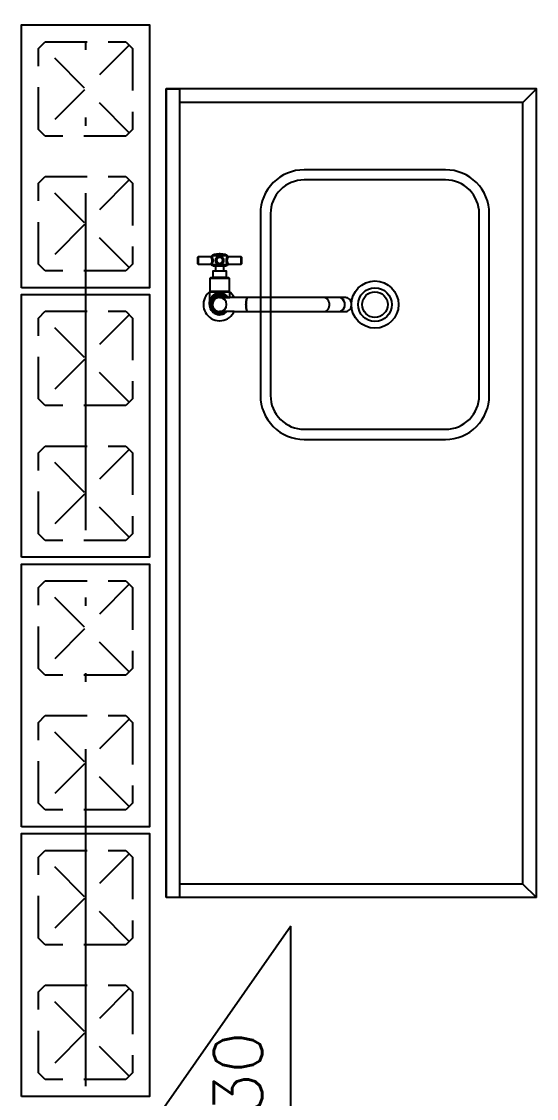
# Model space of a CAD drawing. Extents: x -14651 to 11095, y -4567 to -1290.
# Drawn here: x 854.5 to 931, y -3903.9 to -3744.1 of the extents above; entities that cross this region are included whole.
import ezdxf
from ezdxf.enums import TextEntityAlignment as Align

# ---------------------------------------------------------------- set-up
doc = ezdxf.new("R2010")
doc.units = 0
doc.header["$LTSCALE"] = 25
doc.linetypes.add('DASHED2', pattern=[0.375, 0.25, -0.125])
doc.linetypes.add('ESTILO_TQS_0004', pattern=[3.3, 2, -0.4, 0.05, -0.4, 0.05, -0.4])
for name, color, linetype in [('203', 1, 'DASHED2'), ('241', 2, 'Continuous'), ('247', 50, 'Continuous'), ('COTA', 1, 'Continuous'), ('EIXOS', 1, 'ESTILO_TQS_0004'), ('PROJ', 252, 'Continuous')]:
    doc.layers.add(name, color=color, linetype=linetype)
doc.styles.add('COTA', font='romans.shx')

# ---------------------------------------------------------------- blocks, each defined once
blk = doc.blocks.new('P4020')
blk.add_lwpolyline([(-19.5, -9.5), (19.5, -9.5), (19.5, 9.5), (-19.5, 9.5), (-19.5, -9.5)])
at = {"color": 1, "linetype": 'DASHED2'}
for points in [[(-17, -6), (-16, -7), (-4, -7), (-3, -6), (-3, 6), (-4, 7), (-16, 7), (-17, 6), (-17, -6)], [(3, -6), (4, -7), (16, -7), (17, -6), (17, 6), (16, 7), (4, 7), (3, 6), (3, -6)]]:
    blk.add_lwpolyline(points, dxfattribs=at)
at = {"layer": '203', "color": 253}
for p, q in [((-16.5, 6.5), (-3.5, -6.5)), ((-3.5, 6.5), (-16.5, -6.5)), ((16.5, 6.5), (3.5, -6.5)), ((3.5, 6.5), (16.5, -6.5))]:
    blk.add_line(p, q, dxfattribs=at)
blk = doc.blocks.new('_IDNPAR_2')
at = {"color": 3}
blk.add_lwpolyline([(1, -0.7), (0, 0), (-1, -0.7)], close=True, dxfattribs=at)
blk.add_circle((0, 0), 0.05, dxfattribs=at)
at = {"layer": '247', "color": 2, "style": 'COTA', "flags": 8}
blk.add_attdef('ID', text='', height=0.24, dxfattribs=at).set_placement((0, -0.4383), align=Align.MIDDLE_CENTER)
blk = doc.blocks.new('A$Cf20c1e06')
at = {"layer": 'PROJ'}
for p, q in [((9.1877, 6.3603), (8.6777, 6.3603)), ((8.705, 6.1313), (8.705, 6.1203)), ((8.7488, 6.1328), (8.7253, 6.1328)), ((8.7456, 6.1348), (8.7285, 6.1348)), ((8.7691, 6.1203), (8.7691, 6.1313)), ((8.7255, 6.1198), (8.7347, 6.1198)), ((8.7393, 6.1198), (8.7486, 6.1198)), ((8.7518, 6.0989), (8.7223, 6.0989)), ((8.727, 6.1009), (8.7471, 6.1009)), ((8.7521, 6.0788), (8.722, 6.0788)), ((8.722, 6.0788), (8.722, 6.0608)), ((8.725, 6.0798), (8.725, 6.0788)), ((8.7491, 6.0788), (8.7491, 6.0798)), ((8.7521, 6.0708), (8.7521, 6.0788)), ((8.722, 6.0608), (8.722, 6.0608)), ((8.737, 6.0708), (8.7373, 6.0708)), ((8.7373, 6.0708), (8.7378, 6.0708)), ((8.7374, 6.0498), (8.737, 6.0498)), ((8.7378, 6.0499), (8.7374, 6.0498)), ((9.2077, 5.1803), (8.6577, 5.1803))]:
    blk.add_line(p, q, dxfattribs=at)
for points in [[(9.2077, 5.1803), (9.2077, 6.3803), (8.6577, 6.3803), (8.6577, 5.1803)], [(8.6577, 5.1803), (8.6577, 6.3803), (8.6777, 6.3803), (8.6777, 5.1803)], [(9.2077, 5.1803), (9.1877, 5.2003), (9.1877, 6.3603), (9.2077, 6.3803)], [(8.7285, 6.1338), (8.7456, 6.1338)], [(8.7309, 6.1178), (8.7432, 6.1178)], [(8.7432, 6.11), (8.7309, 6.11)], [(8.7481, 6.0999), (8.726, 6.0999)], [(8.7511, 6.0798), (8.7229, 6.0798)], [(8.7587, 6.0708), (8.7377, 6.0708), (8.737, 6.0708), (8.7363, 6.0708), (8.7357, 6.0707), (8.7352, 6.0706), (8.735, 6.0706), (8.7347, 6.0705), (8.7345, 6.0705), (8.7344, 6.0705), (8.7342, 6.0704), (8.7341, 6.0704), (8.7339, 6.0703), (8.7338, 6.0703), (8.7336, 6.0702), (8.7334, 6.0702), (8.7332, 6.0701), (8.7331, 6.07), (8.7329, 6.07), (8.7327, 6.0699), (8.7324, 6.0697), (8.7321, 6.0696), (8.7318, 6.0694), (8.7315, 6.0692), (8.7311, 6.069), (8.7306, 6.0686), (8.73, 6.0681), (8.7295, 6.0676), (8.729, 6.0671), (8.7286, 6.0665), (8.7282, 6.0659), (8.7278, 6.0652), (8.7275, 6.0645), (8.7272, 6.0638), (8.727, 6.0631), (8.7268, 6.0624), (8.7267, 6.0616), (8.7266, 6.0608), (8.7266, 6.0601), (8.7266, 6.0593), (8.7267, 6.0585), (8.7269, 6.0578), (8.7271, 6.0571), (8.7274, 6.0564), (8.7277, 6.0557), (8.7281, 6.055), (8.7285, 6.0544), (8.7289, 6.0538), (8.7294, 6.0532), (8.7298, 6.0528), (8.7302, 6.0524), (8.7304, 6.0523), (8.7305, 6.0522), (8.7307, 6.052), (8.7309, 6.0519), (8.731, 6.0518), (8.7313, 6.0516), (8.7315, 6.0515), (8.7317, 6.0513), (8.732, 6.0512), (8.7323, 6.051), (8.7326, 6.0509), (8.7329, 6.0507), (8.7338, 6.0504), (8.7347, 6.0502), (8.7356, 6.05), (8.7367, 6.0499), (8.7377, 6.0498)], [(8.9169, 6.0702), (8.9183, 6.0694), (8.9196, 6.0684), (8.9207, 6.0671), (8.9216, 6.0656), (8.9223, 6.0639), (8.9227, 6.0622), (8.9228, 6.0603), (8.9227, 6.0585), (8.9223, 6.0567), (8.9216, 6.0551), (8.9207, 6.0536), (8.9196, 6.0523), (8.9183, 6.0512), (8.9169, 6.0505), (8.9168, 6.0505)], [(8.7587, 6.0498), (8.7374, 6.0498)], [(9.1877, 5.2003), (8.6777, 5.2003), (8.6777, 5.1803)]]:
    blk.add_lwpolyline(points, dxfattribs=at)
for points in [[(9.0727, 6.2603), (8.8627, 6.2603, 0.414214), (8.7977, 6.1953), (8.7977, 5.9253, 0.414214), (8.8627, 5.8603), (9.0727, 5.8603, 0.414214), (9.1377, 5.9253), (9.1377, 6.1953, 0.414214)], [(9.0727, 6.2453), (8.8627, 6.2453, 0.414214), (8.8127, 6.1953), (8.8127, 5.9253, 0.414214), (8.8627, 5.8753), (9.0727, 5.8753, 0.414214), (9.1227, 5.9253), (9.1227, 6.1953, 0.414214)], [(8.7311, 6.1265), (8.731, 6.1256), (8.7311, 6.1248), (8.7312, 6.1241), (8.7314, 6.1236), (8.7316, 6.123), (8.7318, 6.1225), (8.7321, 6.1221), (8.7324, 6.1216), (8.7327, 6.1212), (8.7333, 6.1207), (8.7339, 6.1202), (8.7344, 6.1199), (8.7348, 6.1198), (8.7349, 6.1202), (8.735, 6.1207, 0.192103), (8.7391, 6.1207), (8.7392, 6.1202), (8.7393, 6.1198), (8.7398, 6.12), (8.7403, 6.1203), (8.7407, 6.1206), (8.7411, 6.121), (8.7414, 6.1213), (8.7419, 6.1219), (8.7424, 6.1228), (8.7427, 6.1236), (8.7429, 6.1243), (8.743, 6.1248), (8.743, 6.1253), (8.743, 6.1258), (8.743, 6.1265), (8.7429, 6.1273), (8.7427, 6.128), (8.7425, 6.1285), (8.7423, 6.129), (8.742, 6.1295), (8.7417, 6.1299), (8.7412, 6.1305), (8.7405, 6.1312), (8.7397, 6.1317), (8.7388, 6.132), (8.738, 6.1322), (8.7374, 6.1323), (8.7368, 6.1323), (8.7362, 6.1322), (8.7356, 6.1321), (8.7351, 6.1319), (8.7344, 6.1316), (8.7338, 6.1313), (8.7334, 6.1309), (8.733, 6.1306), (8.7327, 6.1302), (8.7323, 6.1298), (8.7319, 6.1292), (8.7315, 6.1284), (8.7312, 6.1275)], [(8.7393, 6.1207), (8.7392, 6.1207, 0.017847), (8.7396, 6.1209), (8.7395, 6.1208, 0.017789), (8.7399, 6.121), (8.7398, 6.121, 0.021587), (8.7402, 6.1212), (8.7401, 6.1212, 0.027178), (8.7406, 6.1215), (8.7405, 6.1215, 0.016694), (8.7408, 6.1217), (8.7408, 6.1217, 0.029524), (8.7412, 6.1222), (8.7411, 6.1221, 0.024437), (8.7415, 6.1225), (8.7414, 6.1224, 0.02481), (8.7417, 6.1229), (8.7417, 6.1228, 0.023752), (8.7419, 6.1232), (8.7419, 6.1231, 0.022023), (8.7421, 6.1236), (8.7421, 6.1235, 0.022441), (8.7422, 6.1239), (8.7422, 6.1238, 0.022868), (8.7424, 6.1243), (8.7423, 6.1242, 0.020181), (8.7424, 6.1247), (8.7424, 6.1246, 0.015814), (8.7425, 6.1249), (8.7425, 6.1249, 0.015915), (8.7425, 6.1252), (8.7425, 6.1251, 0.025741), (8.7426, 6.1257), (8.7426, 6.1257, 0.018498), (8.7425, 6.1261), (8.7426, 6.126, 0.017313), (8.7425, 6.1264), (8.7425, 6.1263, 0.018157), (8.7425, 6.1267), (8.7425, 6.1266, 0.018149), (8.7424, 6.127), (8.7424, 6.1269, 0.018439), (8.7423, 6.1273), (8.7424, 6.1272, 0.018647), (8.7422, 6.1276), (8.7423, 6.1276, 0.018581), (8.7421, 6.1279), (8.7421, 6.1279, 0.021766), (8.7419, 6.1283), (8.742, 6.1282, 0.026407), (8.7417, 6.1287), (8.7418, 6.1286, 0.026609), (8.7414, 6.1291), (8.7415, 6.129, 0.026914), (8.7411, 6.1295), (8.7412, 6.1294, 0.025672), (8.7408, 6.1298), (8.7409, 6.1297, 0.023779), (8.7405, 6.1301), (8.7406, 6.13, 0.024124), (8.7402, 6.1303), (8.7403, 6.1302, 0.024539), (8.7398, 6.1305), (8.7399, 6.1305, 0.024082), (8.7394, 6.1307), (8.7395, 6.1307, 0.023177), (8.7391, 6.1309), (8.7392, 6.1309, 0.023669), (8.7387, 6.131), (8.7388, 6.131, 0.024126), (8.7383, 6.1311), (8.7384, 6.1311, 0.020906), (8.7379, 6.1312), (8.738, 6.1312, 0.015716), (8.7376, 6.1313), (8.7377, 6.1312, 0.01579), (8.7374, 6.1313), (8.7374, 6.1313, 0.016075), (8.7371, 6.1313), (8.7371, 6.1313, 0.016281), (8.7368, 6.1313), (8.7369, 6.1313, 0.016316), (8.7365, 6.1313), (8.7366, 6.1313, 0.01533), (8.7362, 6.1312), (8.7363, 6.1312, 0.013711), (8.736, 6.1312), (8.7361, 6.1312, 0.013749), (8.7358, 6.1311), (8.7358, 6.1311, 0.013768), (8.7355, 6.1311), (8.7356, 6.1311, 0.015624), (8.7353, 6.131), (8.7353, 6.131, 0.018303), (8.735, 6.1309), (8.735, 6.1309, 0.018249), (8.7347, 6.1307), (8.7347, 6.1308, 0.018455), (8.7344, 6.1306), (8.7344, 6.1306, 0.018647), (8.7341, 6.1304), (8.7342, 6.1305, 0.018591), (8.7338, 6.1302), (8.7339, 6.1303, 0.021186), (8.7335, 6.13), (8.7336, 6.1301, 0.025016), (8.7332, 6.1297), (8.7333, 6.1298, 0.025258), (8.7329, 6.1294), (8.733, 6.1295, 0.025603), (8.7326, 6.129), (8.7327, 6.1291, 0.024312), (8.7324, 6.1287), (8.7324, 6.1288, 0.022281), (8.7322, 6.1283), (8.7322, 6.1284, 0.022662), (8.732, 6.128), (8.732, 6.1281, 0.023081), (8.7318, 6.1276), (8.7319, 6.1277, 0.023127), (8.7317, 6.1272), (8.7318, 6.1273, 0.022918), (8.7316, 6.1268), (8.7317, 6.1269, 0.020264), (8.7316, 6.1265), (8.7316, 6.1266, 0.015918), (8.7316, 6.1262), (8.7316, 6.1263, 0.015999), (8.7315, 6.1259), (8.7315, 6.126, 0.556946)], [(8.7325, 6.1258, 1), (8.7416, 6.1258, 1)], [(8.7253, 6.1194, -0.023181), (8.7255, 6.1198), (8.7347, 6.1198), (8.7353, 6.1196), (8.736, 6.1195), (8.7369, 6.1194), (8.7378, 6.1195), (8.7387, 6.1196), (8.7393, 6.1198), (8.7486, 6.1198, -0.022959), (8.7488, 6.1194, -0.366689), (8.7468, 6.1178), (8.7432, 6.1178), (8.7309, 6.1178), (8.7273, 6.1178, -0.366483)], [(8.725, 6.0798), (8.725, 6.0788), (8.722, 6.0788), (8.722, 6.0606), (8.722, 6.0608), (8.7221, 6.0608), (8.7221, 6.0591), (8.7225, 6.0567), (8.7232, 6.0544), (8.7244, 6.0522), (8.7259, 6.0503), (8.7277, 6.0486), (8.7292, 6.0475), (8.7313, 6.0464), (8.7337, 6.0457), (8.7361, 6.0453), (8.737, 6.0453), (8.7395, 6.0455), (8.7419, 6.0461), (8.7441, 6.0471), (8.7449, 6.0475), (8.7469, 6.049), (8.7478, 6.0498), (8.7376, 6.0498), (8.7375, 6.0499, 0.956818), (8.7375, 6.0708), (8.7376, 6.0708, 0.005512), (8.7374, 6.0708), (8.7377, 6.0708), (8.7521, 6.0708), (8.7521, 6.0788), (8.7491, 6.0788), (8.7491, 6.0798)]]:
    blk.add_lwpolyline(points, format="xyb", close=True, dxfattribs=at)
for points in [[(8.7245, 6.1308), (8.7246, 6.1306), (8.7248, 6.1304), (8.7249, 6.1302), (8.725, 6.1299), (8.7252, 6.1296), (8.7253, 6.1293), (8.7254, 6.1289), (8.7256, 6.1285), (8.7257, 6.1282), (8.7258, 6.1279), (8.7258, 6.1276), (8.7259, 6.1274), (8.7259, 6.1271), (8.726, 6.1269), (8.726, 6.1266), (8.726, 6.1263), (8.726, 6.126), (8.7261, 6.1258), (8.726, 6.1255), (8.726, 6.1252), (8.726, 6.1249), (8.726, 6.1245), (8.7259, 6.1241), (8.7258, 6.1237), (8.7257, 6.1234), (8.7256, 6.123), (8.7255, 6.1227), (8.7253, 6.1223), (8.7252, 6.122), (8.725, 6.1217), (8.7249, 6.1214), (8.7248, 6.1212), (8.7247, 6.121), (8.7246, 6.1208), (8.7245, 6.1207), (8.7246, 6.1207), (8.7248, 6.1206), (8.7249, 6.1206), (8.7251, 6.1205), (8.7252, 6.1204), (8.7253, 6.1202), (8.7254, 6.1201), (8.7255, 6.1199), (8.7255, 6.1198), (8.7257, 6.1203), (8.7259, 6.1208), (8.7262, 6.1215), (8.7264, 6.1223), (8.7266, 6.1232), (8.7268, 6.1241), (8.7269, 6.125), (8.7269, 6.1259), (8.7269, 6.1267), (8.7268, 6.1274), (8.7267, 6.128), (8.7266, 6.1285), (8.7265, 6.129), (8.7264, 6.1295), (8.7262, 6.1301), (8.7259, 6.1308), (8.7257, 6.1314), (8.7255, 6.1319), (8.7254, 6.1321), (8.7254, 6.1319), (8.7255, 6.1317), (8.7256, 6.1315), (8.7257, 6.1313), (8.7258, 6.131), (8.726, 6.1307), (8.7261, 6.1303), (8.7262, 6.1299), (8.7264, 6.1295), (8.7265, 6.129), (8.7266, 6.1285), (8.7267, 6.128), (8.7268, 6.1276), (8.7268, 6.1273), (8.7269, 6.1269), (8.7269, 6.1265), (8.7269, 6.1261), (8.7269, 6.1258), (8.7269, 6.1253), (8.7269, 6.1248), (8.7268, 6.1243), (8.7268, 6.1238), (8.7267, 6.1234), (8.7266, 6.123), (8.7265, 6.1225), (8.7264, 6.1221), (8.7262, 6.1217), (8.7261, 6.1213), (8.726, 6.121), (8.7259, 6.1206), (8.7258, 6.1204), (8.7257, 6.1201), (8.7256, 6.1199), (8.7255, 6.1198), (8.7254, 6.1202), (8.725, 6.1206), (8.7245, 6.1207), (8.7247, 6.1211), (8.725, 6.1216), (8.7253, 6.1222), (8.7255, 6.1229), (8.7258, 6.1236), (8.7259, 6.1243), (8.726, 6.125), (8.7261, 6.1256), (8.726, 6.1262), (8.726, 6.1267), (8.7259, 6.1274), (8.7257, 6.1281), (8.7255, 6.1287), (8.7252, 6.1294), (8.725, 6.13), (8.7247, 6.1306)], [(8.7473, 6.1275), (8.7472, 6.1267), (8.7472, 6.1262), (8.7472, 6.1257), (8.7472, 6.1251), (8.7473, 6.1243), (8.7474, 6.1236), (8.7475, 6.123), (8.7476, 6.1225), (8.7478, 6.1219), (8.7481, 6.1211), (8.7483, 6.1204), (8.7486, 6.1198), (8.7486, 6.12), (8.7486, 6.1198), (8.7485, 6.1199), (8.7485, 6.12), (8.7484, 6.1203), (8.7483, 6.1206), (8.7481, 6.1209), (8.748, 6.1212), (8.7479, 6.1216), (8.7477, 6.1221), (8.7476, 6.1225), (8.7475, 6.123), (8.7474, 6.1236), (8.7473, 6.1241), (8.7472, 6.1245), (8.7472, 6.1249), (8.7472, 6.1252), (8.7472, 6.1257), (8.7472, 6.1262), (8.7472, 6.1267), (8.7473, 6.1273), (8.7473, 6.1277), (8.7474, 6.1281), (8.7475, 6.1286), (8.7476, 6.129), (8.7477, 6.1294), (8.7478, 6.1298), (8.748, 6.1302), (8.7481, 6.1306), (8.7482, 6.1309), (8.7484, 6.1313), (8.7484, 6.1315), (8.7485, 6.1316), (8.7487, 6.1319), (8.7487, 6.1321), (8.7486, 6.1318), (8.7484, 6.1313), (8.7482, 6.1307), (8.7479, 6.13), (8.7477, 6.1292), (8.7474, 6.1283)], [(8.7493, 6.1211), (8.7492, 6.1214), (8.7491, 6.1216), (8.7489, 6.1219), (8.7488, 6.1223), (8.7486, 6.1226), (8.7485, 6.123), (8.7484, 6.1235), (8.7483, 6.1238), (8.7482, 6.1241), (8.7482, 6.1244), (8.7481, 6.1247), (8.7481, 6.125), (8.748, 6.1253), (8.748, 6.1256), (8.748, 6.1259), (8.748, 6.1262), (8.7481, 6.1265), (8.7481, 6.1268), (8.7481, 6.127), (8.7482, 6.1274), (8.7483, 6.1278), (8.7484, 6.1282), (8.7485, 6.1285), (8.7486, 6.1289), (8.7488, 6.1292), (8.7489, 6.1295), (8.749, 6.1298), (8.749, 6.1299), (8.7492, 6.1302), (8.7493, 6.1304), (8.7494, 6.1306), (8.7495, 6.1307), (8.7496, 6.131), (8.7497, 6.1312), (8.7496, 6.1309), (8.7494, 6.1305), (8.7491, 6.13), (8.7488, 6.1294), (8.7486, 6.1287), (8.7483, 6.128), (8.7482, 6.1272), (8.7481, 6.1266), (8.748, 6.126), (8.748, 6.1255), (8.7481, 6.1248), (8.7482, 6.1242), (8.7483, 6.1236), (8.7486, 6.1229), (8.7489, 6.1221), (8.7491, 6.1215), (8.7494, 6.121), (8.7495, 6.1208), (8.7495, 6.1209)], [(8.7778, 6.0699), (8.7775, 6.0693), (8.7772, 6.0685), (8.777, 6.0678), (8.7769, 6.0672), (8.7768, 6.0666), (8.7767, 6.066), (8.7766, 6.0653), (8.7765, 6.0645), (8.7764, 6.0637), (8.7763, 6.0629), (8.7763, 6.0621), (8.7763, 6.0612), (8.7762, 6.0603), (8.7763, 6.0595), (8.7763, 6.0586), (8.7763, 6.0578), (8.7764, 6.0569), (8.7765, 6.0561), (8.7766, 6.0554), (8.7767, 6.0547), (8.7768, 6.054), (8.7769, 6.0534), (8.777, 6.0529), (8.7772, 6.0521), (8.7775, 6.0514), (8.7778, 6.0508), (8.778, 6.0503), (8.7784, 6.0499), (8.7786, 6.0499), (8.7784, 6.05), (8.7783, 6.0501), (8.7781, 6.0503), (8.778, 6.0504), (8.7778, 6.0506), (8.7777, 6.0509), (8.7776, 6.0512), (8.7774, 6.0515), (8.7773, 6.0519), (8.7771, 6.0524), (8.777, 6.0529), (8.7769, 6.0534), (8.7768, 6.054), (8.7767, 6.0547), (8.7766, 6.0554), (8.7765, 6.0561), (8.7764, 6.0569), (8.7763, 6.0578), (8.7763, 6.0586), (8.7763, 6.0595), (8.7762, 6.0603), (8.7763, 6.0612), (8.7763, 6.0621), (8.7763, 6.0629), (8.7764, 6.0637), (8.7765, 6.0645), (8.7766, 6.0653), (8.7767, 6.066), (8.7768, 6.0666), (8.7769, 6.0672), (8.777, 6.0678), (8.7771, 6.0683), (8.7773, 6.0687), (8.7774, 6.0691), (8.7776, 6.0695), (8.7777, 6.0698), (8.7778, 6.07), (8.778, 6.0702), (8.7781, 6.0704), (8.7783, 6.0706), (8.7786, 6.0708), (8.7787, 6.0708), (8.7784, 6.0707), (8.778, 6.0704)]]:
    blk.add_lwpolyline(points, close=True, dxfattribs=at)
blk.add_polyline3d([(8.924, 6.0707, 0), (8.9153, 6.0707, 0), (8.9137, 6.0708, 0), (8.8912, 6.0708, 0), (8.7587, 6.0708, 0), (8.7571, 6.0735, 0), (8.7553, 6.076, 0), (8.7531, 6.0782, 0), (8.7511, 6.0798, 0), (8.7518, 6.0798, 0), (8.7518, 6.0989, 0), (8.7508, 6.0999, 0), (8.7481, 6.0999, 0), (8.7471, 6.1009, 0), (8.7471, 6.11, 0), (8.7432, 6.11, 0), (8.7432, 6.1178, 0), (8.7468, 6.1178, 0), (8.7488, 6.1194, 0), (8.7498, 6.1203, 0), (8.7691, 6.1203, 0), (8.7701, 6.1213, 0), (8.7701, 6.1303, 0), (8.7691, 6.1313, 0), (8.7498, 6.1313, 0), (8.7488, 6.1323, 0), (8.7488, 6.1328, 0), (8.7478, 6.1338, 0), (8.7456, 6.1338, 0), (8.7456, 6.1348, 0), (8.7379, 6.1356, 0), (8.7362, 6.1356, 0), (8.7285, 6.1348, 0), (8.7285, 6.1338, 0), (8.7263, 6.1338, 0), (8.7253, 6.1328, 0), (8.7253, 6.1323, 0), (8.7243, 6.1313, 0), (8.705, 6.1313, 0), (8.704, 6.1303, 0), (8.704, 6.1213, 0), (8.705, 6.1203, 0), (8.7243, 6.1203, 0), (8.7253, 6.1194, 0), (8.7273, 6.1178, 0), (8.7309, 6.1178, 0), (8.7309, 6.11, 0), (8.727, 6.11, 0), (8.727, 6.1009, 0), (8.726, 6.0999, 0), (8.7233, 6.0999, 0), (8.7223, 6.0989, 0), (8.7223, 6.0798, 0), (8.7229, 6.0798, 0), (8.7206, 6.0779, 0), (8.7184, 6.0756, 0), (8.7166, 6.0731, 0), (8.7152, 6.0703, 0), (8.7141, 6.0674, 0), (8.7133, 6.0644, 0), (8.713, 6.0613, 0), (8.713, 6.0603, 0), (8.7132, 6.0572, 0), (8.7138, 6.0542, 0), (8.7148, 6.0513, 0), (8.7161, 6.0485, 0), (8.7178, 6.0459, 0), (8.7198, 6.0435, 0), (8.7221, 6.0415, 0), (8.7247, 6.0397, 0), (8.7275, 6.0383, 0), (8.7304, 6.0372, 0), (8.7334, 6.0366, 0), (8.7365, 6.0363, 0), (8.737, 6.0363, 0), (8.7401, 6.0365, 0), (8.7432, 6.0371, 0), (8.7461, 6.0381, 0), (8.7489, 6.0394, 0), (8.7515, 6.0411, 0), (8.7539, 6.0431, 0), (8.7559, 6.0454, 0), (8.7577, 6.048, 0), (8.7587, 6.0498, 0), (8.8912, 6.0498, 0), (8.9137, 6.0498, 0), (8.9153, 6.05, 0), (8.924, 6.05, 0), (8.9256, 6.0502, 0), (8.9271, 6.0506, 0), (8.9285, 6.0514, 0), (8.9298, 6.0524, 0), (8.9309, 6.0537, 0), (8.9318, 6.0552, 0), (8.9324, 6.0568, 0), (8.9328, 6.0585, 0), (8.933, 6.0603, 0), (8.9328, 6.0621, 0), (8.9324, 6.0639, 0), (8.9318, 6.0655, 0), (8.9309, 6.067, 0), (8.9298, 6.0683, 0), (8.9285, 6.0693, 0), (8.9271, 6.0701, 0), (8.9256, 6.0705, 0), (8.924, 6.0707, 0)], close=True, dxfattribs=at)
for points in [[(8.7245, 6.1207, 0), (8.7246, 6.1208, 0), (8.7247, 6.121, 0), (8.7248, 6.1212, 0), (8.7249, 6.1214, 0), (8.725, 6.1217, 0), (8.7252, 6.122, 0), (8.7253, 6.1223, 0), (8.7255, 6.1227, 0), (8.7256, 6.123, 0), (8.7257, 6.1234, 0), (8.7258, 6.1237, 0), (8.7259, 6.1241, 0), (8.726, 6.1245, 0), (8.726, 6.1249, 0), (8.726, 6.1252, 0), (8.726, 6.1255, 0), (8.7261, 6.1258, 0), (8.726, 6.126, 0), (8.726, 6.1263, 0), (8.726, 6.1266, 0), (8.726, 6.1269, 0), (8.7259, 6.1271, 0), (8.7259, 6.1274, 0), (8.7258, 6.1276, 0), (8.7258, 6.1279, 0), (8.7257, 6.1282, 0), (8.7256, 6.1285, 0), (8.7254, 6.1289, 0), (8.7253, 6.1293, 0), (8.7252, 6.1296, 0), (8.725, 6.1299, 0), (8.7249, 6.1302, 0), (8.7248, 6.1304, 0), (8.7246, 6.1306, 0), (8.7245, 6.1308, 0), (8.7245, 6.131, 0), (8.7244, 6.1311, 0), (8.7243, 6.1312, 0), (8.7243, 6.1312, 0), (8.7243, 6.1313, 0), (8.7243, 6.1313, 0)], [(8.7253, 6.1323, 0), (8.7253, 6.1323, 0), (8.7253, 6.1322, 0), (8.7253, 6.1322, 0), (8.7254, 6.1321, 0), (8.7254, 6.1319, 0), (8.7255, 6.1317, 0), (8.7256, 6.1315, 0), (8.7257, 6.1313, 0), (8.7258, 6.131, 0), (8.726, 6.1307, 0), (8.7261, 6.1303, 0), (8.7262, 6.1299, 0), (8.7264, 6.1295, 0), (8.7265, 6.129, 0), (8.7266, 6.1285, 0), (8.7267, 6.128, 0), (8.7268, 6.1276, 0), (8.7268, 6.1273, 0), (8.7269, 6.1269, 0), (8.7269, 6.1265, 0), (8.7269, 6.1261, 0), (8.7269, 6.1258, 0), (8.7269, 6.1253, 0), (8.7269, 6.1248, 0), (8.7268, 6.1243, 0), (8.7268, 6.1238, 0), (8.7267, 6.1234, 0), (8.7266, 6.123, 0), (8.7265, 6.1225, 0), (8.7264, 6.1221, 0), (8.7262, 6.1217, 0), (8.7261, 6.1213, 0), (8.726, 6.121, 0), (8.7259, 6.1206, 0), (8.7258, 6.1204, 0), (8.7257, 6.1201, 0), (8.7256, 6.1199, 0), (8.7255, 6.1198, 0)], [(8.7347, 6.1198, 0), (8.7345, 6.1199, 0), (8.7343, 6.12, 0), (8.7341, 6.1201, 0), (8.7338, 6.1203, 0), (8.7335, 6.1206, 0), (8.7331, 6.1209, 0), (8.7327, 6.1212, 0), (8.7324, 6.1216, 0), (8.7321, 6.1221, 0), (8.7318, 6.1225, 0), (8.7316, 6.123, 0), (8.7314, 6.1236, 0), (8.7313, 6.1239, 0), (8.7312, 6.1243, 0), (8.7311, 6.1246, 0), (8.7311, 6.125, 0), (8.7311, 6.1254, 0), (8.731, 6.1258, 0), (8.7311, 6.1263, 0), (8.7311, 6.1267, 0), (8.7312, 6.1272, 0), (8.7313, 6.1277, 0), (8.7315, 6.1282, 0), (8.7316, 6.1286, 0), (8.7318, 6.129, 0), (8.7321, 6.1294, 0), (8.7323, 6.1298, 0), (8.7327, 6.1302, 0), (8.733, 6.1306, 0), (8.7334, 6.1309, 0), (8.7337, 6.1312, 0), (8.734, 6.1314, 0), (8.7343, 6.1315, 0), (8.7346, 6.1317, 0), (8.7349, 6.1319, 0), (8.7353, 6.132, 0), (8.7355, 6.1321, 0), (8.7358, 6.1321, 0), (8.736, 6.1322, 0), (8.7363, 6.1322, 0), (8.7366, 6.1323, 0), (8.7369, 6.1323, 0), (8.7372, 6.1323, 0), (8.7375, 6.1323, 0), (8.7378, 6.1322, 0), (8.7381, 6.1322, 0), (8.7386, 6.1321, 0), (8.739, 6.1319, 0), (8.7394, 6.1317, 0), (8.7398, 6.1315, 0), (8.7403, 6.1313, 0), (8.7406, 6.131, 0), (8.741, 6.1307, 0), (8.7413, 6.1303, 0), (8.7417, 6.1299, 0), (8.742, 6.1295, 0), (8.7423, 6.129, 0), (8.7425, 6.1285, 0), (8.7427, 6.128, 0), (8.7428, 6.1275, 0), (8.7429, 6.1271, 0), (8.743, 6.1267, 0), (8.743, 6.1263, 0), (8.743, 6.1258, 0), (8.743, 6.1253, 0), (8.743, 6.1248, 0), (8.7429, 6.1243, 0), (8.7428, 6.1238, 0), (8.7426, 6.1234, 0), (8.7425, 6.123, 0), (8.7423, 6.1226, 0), (8.742, 6.1221, 0), (8.7417, 6.1217, 0), (8.7414, 6.1213, 0), (8.7411, 6.121, 0), (8.7407, 6.1206, 0), (8.7403, 6.1203, 0), (8.74, 6.1201, 0), (8.7397, 6.1199, 0), (8.7393, 6.1198, 0)], [(8.7426, 6.1258, 0), (8.7426, 6.1259, 0), (8.7425, 6.1262, 0), (8.7425, 6.1265, 0), (8.7424, 6.1269, 0), (8.7424, 6.1272, 0), (8.7423, 6.1275, 0), (8.7422, 6.1278, 0), (8.742, 6.1281, 0), (8.7418, 6.1285, 0), (8.7416, 6.1289, 0), (8.7413, 6.1293, 0), (8.741, 6.1296, 0), (8.7407, 6.1299, 0), (8.7403, 6.1302, 0), (8.74, 6.1304, 0), (8.7396, 6.1306, 0), (8.7393, 6.1308, 0), (8.7389, 6.131, 0), (8.7385, 6.1311, 0), (8.738, 6.1312, 0), (8.7378, 6.1312, 0), (8.7375, 6.1313, 0), (8.7372, 6.1313, 0), (8.7369, 6.1313, 0), (8.7366, 6.1313, 0), (8.7364, 6.1312, 0), (8.7361, 6.1312, 0), (8.7359, 6.1312, 0), (8.7356, 6.1311, 0), (8.7354, 6.131, 0), (8.7351, 6.1309, 0), (8.7348, 6.1308, 0), (8.7345, 6.1307, 0), (8.7342, 6.1305, 0), (8.734, 6.1303, 0), (8.7337, 6.1301, 0), (8.7334, 6.1299, 0), (8.733, 6.1296, 0), (8.7327, 6.1292, 0), (8.7325, 6.1289, 0), (8.7323, 6.1285, 0), (8.7321, 6.1282, 0), (8.7319, 6.1278, 0), (8.7318, 6.1274, 0), (8.7317, 6.127, 0), (8.7316, 6.1266, 0), (8.7316, 6.1263, 0), (8.7315, 6.1261, 0), (8.7315, 6.1258, 0), (8.7315, 6.1258, 0)], [(8.7392, 6.1207, 0), (8.7394, 6.1208, 0), (8.7397, 6.121, 0), (8.74, 6.1211, 0), (8.7404, 6.1214, 0), (8.7407, 6.1217, 0), (8.7408, 6.1217, 0), (8.7411, 6.122, 0), (8.7413, 6.1223, 0), (8.7416, 6.1227, 0), (8.7418, 6.123, 0), (8.742, 6.1234, 0), (8.7422, 6.1238, 0), (8.7423, 6.1241, 0), (8.7424, 6.1245, 0), (8.7425, 6.1248, 0), (8.7425, 6.1251, 0), (8.7425, 6.1253, 0), (8.7426, 6.1256, 0), (8.7426, 6.1258, 0)], [(8.7486, 6.1198, 0), (8.7485, 6.1199, 0), (8.7485, 6.12, 0), (8.7484, 6.1203, 0), (8.7483, 6.1206, 0), (8.7481, 6.1209, 0), (8.748, 6.1212, 0), (8.7479, 6.1216, 0), (8.7477, 6.1221, 0), (8.7476, 6.1225, 0), (8.7475, 6.123, 0), (8.7474, 6.1236, 0), (8.7473, 6.1241, 0), (8.7472, 6.1245, 0), (8.7472, 6.1249, 0), (8.7472, 6.1252, 0), (8.7472, 6.1257, 0), (8.7472, 6.1262, 0), (8.7472, 6.1267, 0), (8.7473, 6.1273, 0), (8.7473, 6.1277, 0), (8.7474, 6.1281, 0), (8.7475, 6.1286, 0), (8.7476, 6.129, 0), (8.7477, 6.1294, 0), (8.7478, 6.1298, 0), (8.748, 6.1302, 0), (8.7481, 6.1306, 0), (8.7482, 6.1309, 0), (8.7484, 6.1313, 0), (8.7484, 6.1315, 0), (8.7485, 6.1316, 0), (8.7486, 6.1318, 0), (8.7487, 6.1319, 0), (8.7487, 6.132, 0), (8.7487, 6.1321, 0), (8.7488, 6.1322, 0), (8.7488, 6.1322, 0), (8.7488, 6.1323, 0), (8.7488, 6.1323, 0)], [(8.7498, 6.1313, 0), (8.7498, 6.1313, 0), (8.7498, 6.1313, 0), (8.7498, 6.1312, 0), (8.7497, 6.1312, 0), (8.7497, 6.1311, 0), (8.7496, 6.131, 0), (8.7496, 6.1309, 0), (8.7495, 6.1307, 0), (8.7494, 6.1306, 0), (8.7493, 6.1304, 0), (8.7492, 6.1302, 0), (8.749, 6.1299, 0), (8.749, 6.1298, 0), (8.7489, 6.1295, 0), (8.7488, 6.1292, 0), (8.7486, 6.1289, 0), (8.7485, 6.1285, 0), (8.7484, 6.1282, 0), (8.7483, 6.1278, 0), (8.7482, 6.1274, 0), (8.7481, 6.127, 0), (8.7481, 6.1268, 0), (8.7481, 6.1265, 0), (8.748, 6.1262, 0), (8.748, 6.1259, 0), (8.748, 6.1256, 0), (8.748, 6.1253, 0), (8.7481, 6.125, 0), (8.7481, 6.1247, 0), (8.7482, 6.1244, 0), (8.7482, 6.1241, 0), (8.7483, 6.1238, 0), (8.7484, 6.1235, 0), (8.7485, 6.123, 0), (8.7486, 6.1226, 0), (8.7488, 6.1223, 0), (8.7489, 6.1219, 0), (8.7491, 6.1216, 0), (8.7492, 6.1214, 0), (8.7493, 6.1211, 0), (8.7495, 6.1209, 0), (8.7495, 6.1208, 0), (8.7496, 6.1207, 0)], [(8.7255, 6.1198, 0), (8.7255, 6.1199, 0), (8.7254, 6.1201, 0), (8.7253, 6.1202, 0), (8.7252, 6.1204, 0), (8.7251, 6.1205, 0), (8.7249, 6.1206, 0), (8.7248, 6.1206, 0), (8.7246, 6.1207, 0), (8.7245, 6.1207, 0)], [(8.7349, 6.1207, 0), (8.735, 6.1207, 0), (8.735, 6.1206, 0), (8.735, 6.1205, 0), (8.735, 6.1204, 0), (8.7349, 6.1203, 0), (8.7349, 6.1202, 0), (8.7348, 6.12, 0), (8.7348, 6.1198, 0), (8.7347, 6.1198, 0)], [(8.7393, 6.1198, 0), (8.7389, 6.1196, 0), (8.7385, 6.1196, 0), (8.738, 6.1195, 0), (8.7376, 6.1194, 0), (8.7371, 6.1194, 0), (8.7367, 6.1194, 0), (8.7362, 6.1195, 0), (8.7358, 6.1195, 0), (8.7353, 6.1196, 0), (8.7347, 6.1198, 0)], [(8.7393, 6.1198, 0), (8.7393, 6.1199, 0), (8.7392, 6.1201, 0), (8.7392, 6.1202, 0), (8.7391, 6.1204, 0), (8.7391, 6.1205, 0), (8.7391, 6.1206, 0), (8.7391, 6.1206, 0), (8.7391, 6.1207, 0), (8.7392, 6.1207, 0)], [(8.7496, 6.1207, 0), (8.7494, 6.1207, 0), (8.7492, 6.1206, 0), (8.7491, 6.1205, 0), (8.7489, 6.1204, 0), (8.7488, 6.1203, 0), (8.7487, 6.1202, 0), (8.7486, 6.12, 0), (8.7486, 6.1198, 0), (8.7486, 6.1198, 0)], [(8.722, 6.0608, 0), (8.722, 6.061, 0), (8.722, 6.0614, 0), (8.7221, 6.0622, 0), (8.7222, 6.0633, 0), (8.7225, 6.0648, 0), (8.7228, 6.0663, 0), (8.7234, 6.0678, 0), (8.724, 6.0694, 0), (8.7249, 6.0709, 0), (8.7259, 6.0724, 0), (8.7267, 6.0734, 0), (8.7275, 6.0743, 0), (8.7282, 6.0749, 0), (8.7289, 6.0755, 0), (8.7296, 6.076, 0), (8.7303, 6.0765, 0), (8.7311, 6.0769, 0), (8.7319, 6.0773, 0), (8.7328, 6.0776, 0), (8.7336, 6.0779, 0), (8.7345, 6.0781, 0), (8.7351, 6.0782, 0), (8.7358, 6.0783, 0), (8.7364, 6.0784, 0), (8.737, 6.0784, 0), (8.7376, 6.0784, 0), (8.7382, 6.0783, 0), (8.7389, 6.0782, 0), (8.7395, 6.0781, 0), (8.7401, 6.078, 0), (8.7408, 6.0778, 0), (8.7414, 6.0776, 0), (8.7421, 6.0773, 0), (8.743, 6.0769, 0), (8.7439, 6.0764, 0), (8.7449, 6.0757, 0), (8.7458, 6.075, 0), (8.7467, 6.0742, 0), (8.7475, 6.0733, 0), (8.7482, 6.0724, 0), (8.7489, 6.0714, 0), (8.7493, 6.0708, 0)], [(8.7478, 6.0708, 0), (8.7459, 6.0725, 0), (8.7439, 6.0737, 0), (8.7416, 6.0747, 0), (8.7392, 6.0752, 0), (8.7368, 6.0754, 0), (8.7343, 6.0751, 0), (8.732, 6.0745, 0), (8.7297, 6.0735, 0), (8.7277, 6.0721, 0), (8.7259, 6.0704, 0), (8.7244, 6.0685, 0), (8.7233, 6.0663, 0), (8.7225, 6.064, 0), (8.7221, 6.0616, 0), (8.7221, 6.0591, 0), (8.7225, 6.0567, 0), (8.7232, 6.0544, 0), (8.7244, 6.0522, 0), (8.7259, 6.0503, 0), (8.7277, 6.0486, 0), (8.7292, 6.0475, 0)], [(8.7788, 6.0498, 0), (8.7787, 6.0499, 0), (8.7786, 6.0499, 0), (8.7784, 6.05, 0), (8.7783, 6.0501, 0), (8.7781, 6.0503, 0), (8.778, 6.0504, 0), (8.7778, 6.0506, 0), (8.7777, 6.0509, 0), (8.7776, 6.0512, 0), (8.7774, 6.0515, 0), (8.7773, 6.0519, 0), (8.7771, 6.0524, 0), (8.777, 6.0529, 0), (8.7769, 6.0534, 0), (8.7768, 6.054, 0), (8.7767, 6.0547, 0), (8.7766, 6.0554, 0), (8.7765, 6.0561, 0), (8.7764, 6.0569, 0), (8.7763, 6.0578, 0), (8.7763, 6.0586, 0), (8.7763, 6.0595, 0), (8.7762, 6.0603, 0), (8.7763, 6.0612, 0), (8.7763, 6.0621, 0), (8.7763, 6.0629, 0), (8.7764, 6.0637, 0), (8.7765, 6.0645, 0), (8.7766, 6.0653, 0), (8.7767, 6.066, 0), (8.7768, 6.0666, 0), (8.7769, 6.0672, 0), (8.777, 6.0678, 0), (8.7771, 6.0683, 0), (8.7773, 6.0687, 0), (8.7774, 6.0691, 0), (8.7776, 6.0695, 0), (8.7777, 6.0698, 0), (8.7778, 6.07, 0), (8.778, 6.0702, 0), (8.7781, 6.0704, 0), (8.7783, 6.0706, 0), (8.7784, 6.0707, 0), (8.7786, 6.0708, 0), (8.7787, 6.0708, 0), (8.7788, 6.0708, 0)], [(8.8912, 6.0498, 0), (8.8913, 6.0498, 0), (8.8921, 6.0499, 0), (8.8928, 6.05, 0), (8.8936, 6.0502, 0), (8.8943, 6.0505, 0), (8.895, 6.0508, 0), (8.8957, 6.0512, 0), (8.8964, 6.0517, 0), (8.897, 6.0522, 0), (8.8976, 6.0528, 0), (8.8981, 6.0534, 0), (8.8986, 6.0541, 0), (8.899, 6.0549, 0), (8.8994, 6.0556, 0), (8.8997, 6.0564, 0), (8.9, 6.0573, 0), (8.9002, 6.0582, 0), (8.9003, 6.059, 0), (8.9003, 6.0599, 0), (8.9003, 6.0608, 0), (8.9003, 6.0617, 0), (8.9002, 6.0625, 0), (8.9, 6.0634, 0), (8.8997, 6.0642, 0), (8.8994, 6.0651, 0), (8.899, 6.0658, 0), (8.8986, 6.0665, 0), (8.8981, 6.0672, 0), (8.8976, 6.0679, 0), (8.897, 6.0685, 0), (8.8964, 6.069, 0), (8.8957, 6.0695, 0), (8.895, 6.0699, 0), (8.8943, 6.0702, 0), (8.8936, 6.0705, 0), (8.8928, 6.0707, 0), (8.8921, 6.0708, 0), (8.8913, 6.0708, 0), (8.8912, 6.0708, 0)], [(8.9164, 6.0503, 0), (8.9179, 6.0509, 0), (8.9193, 6.0518, 0), (8.9205, 6.0529, 0), (8.9215, 6.0543, 0), (8.9223, 6.0558, 0), (8.9229, 6.0575, 0), (8.9232, 6.0593, 0), (8.9232, 6.0611, 0), (8.9229, 6.0629, 0), (8.9224, 6.0646, 0), (8.9217, 6.0662, 0), (8.9207, 6.0676, 0), (8.9195, 6.0687, 0), (8.9181, 6.0697, 0), (8.9167, 6.0703, 0), (8.9164, 6.0704, 0)], [(8.7292, 6.0475, 0), (8.7313, 6.0464, 0), (8.7337, 6.0457, 0), (8.7361, 6.0453, 0), (8.737, 6.0453, 0)], [(8.737, 6.0453, 0), (8.7395, 6.0455, 0), (8.7419, 6.0461, 0), (8.7441, 6.0471, 0), (8.7449, 6.0475, 0)], [(8.7449, 6.0475, 0), (8.7469, 6.049, 0), (8.7478, 6.0498, 0)]]:
    blk.add_polyline3d(points, dxfattribs=at)
for radius in [0.035, 0.025, 0.019]:
    blk.add_circle((8.9678, 6.0603), radius, dxfattribs=at)
for centre, radius, start, end in [((8.737, 6.1258), 0.00551, 180.0005, 247.5122), ((8.7276, 6.1189), 0.00352, 150.1276, 157.7217), ((8.729, 6.1174), 0.00416, 146.2686, 151.5782), ((8.737, 6.1258), 0.00551, 247.5302, 292.479), ((8.7451, 6.1174), 0.00419, 28.4382, 33.6982), ((8.7465, 6.1189), 0.00352, 22.2747, 29.856), ((8.737, 6.0603), 0.013, 53.7744, 306.2239), ((8.737, 6.0603), 0.012, 60.8871, 299.1104), ((8.737, 6.0603), 0.0105, 271.7501, 88.7731)]:
    blk.add_arc(centre, radius, start, end, dxfattribs=at)

msp = doc.modelspace()

# ---------------------------------------------------------------- linework, layer by layer
at = {"layer": 'EIXOS'}
msp.add_line((864.02, -2862.07), (864.02, -4320.64), dxfattribs=at)

# ---------------------------------------------------------------- block references
at = {"layer": '241', "xscale": -1, "rotation": 270}
for p in [(864.02, -3764.1), (864.02, -3804.1), (864.02, -3844.1), (864.02, -3884.1)]:
    msp.add_blockref('P4020', p, dxfattribs=at)
at = {"layer": '247', "linetype": 'Continuous', "xscale": 30, "yscale": 30, "zscale": 30, "rotation": 90}
msp.add_blockref('_IDNPAR_2', (873.52, -3908.35), dxfattribs=at).add_auto_attribs({'ID': 'Par30'})
at = {"layer": 'COTA', "xscale": 100, "yscale": 100, "zscale": 100}
msp.add_blockref('A$Cf20c1e06', (10.24, -4392.13), dxfattribs=at)

doc.saveas('drawing.dxf')
